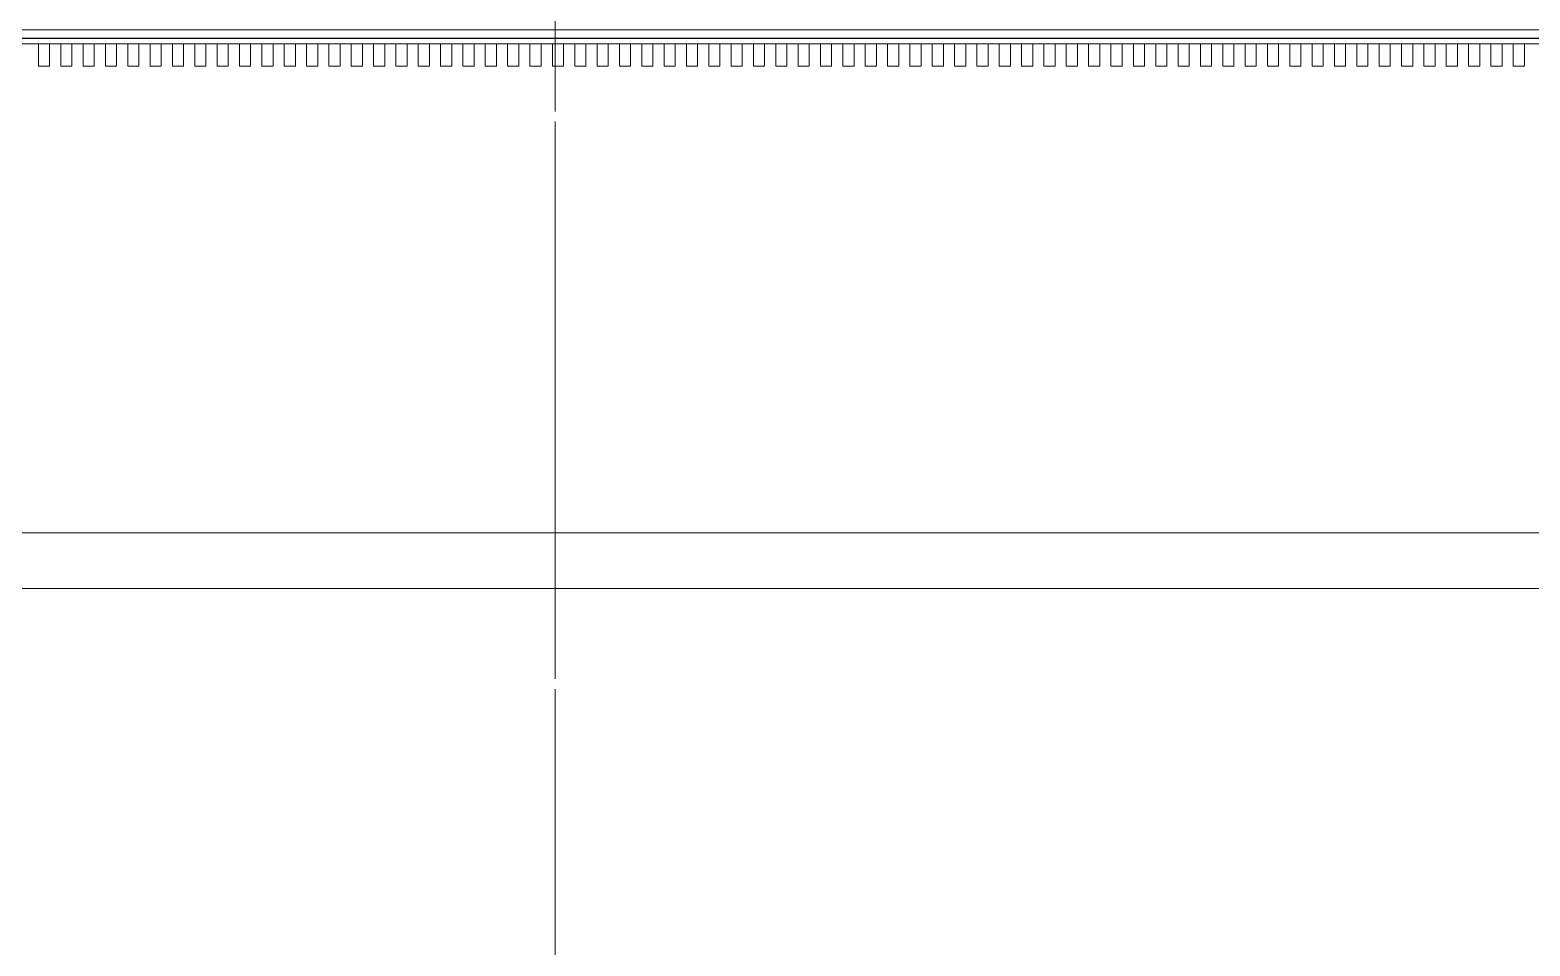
# Model space of a CAD drawing. Header units: millimetres. Extents: x -343543 to 400519, y -115663 to 104219.
# Drawn here: x -334403 to -331718, y 1360 to 3000 of the extents above; entities that cross this region are included whole.
import ezdxf
from ezdxf.xclip import XClip

# ---------------------------------------------------------------- set-up
doc = ezdxf.new("R2010")
doc.units = ezdxf.units.MM
doc.header["$XCLIPFRAME"] = 0
doc.linetypes.add('XREF MAT BANG TUONG XAY$0$CENTER', pattern=[50.8, 31.75, -6.35, 6.35, -6.35])
doc.layers.get('0').update_dxf_attribs({"color": 231, "lineweight": 0})
for name, color, linetype, lineweight in [('A-SYMBOLS', 10, 'Continuous', 13), ('XREF MAT BANG TUONG XAY$0$01.Xref _MB T1$0$A-FNSH', 8, 'Continuous', 9), ('XREF MAT BANG TUONG XAY$0$01.Xref _MB T1$0$A-FURN', 8, 'Continuous', 5), ('XREF MAT BANG TUONG XAY$0$A-GRID', 8, 'XREF MAT BANG TUONG XAY$0$CENTER', 15)]:
    doc.layers.add(name, color=color, linetype=linetype, lineweight=lineweight)
doc.layers.add('XREF MAT BANG TUONG XAY$0$A-FNSH', color=8, linetype='Continuous')

# ---------------------------------------------------------------- blocks, each defined once
blk = doc.blocks.new('XREF MAT BANG TUONG XAY$0$00.xref_IKIGAI_Truc')
at = {"layer": 'XREF MAT BANG TUONG XAY$0$A-GRID', "color": 8, "ltscale": 20}
blk.add_lwpolyline([(5100, -3895), (5100, 22924.4)], dxfattribs=at)
blk = doc.blocks.new('*U125')
at = {"layer": 'XREF MAT BANG TUONG XAY$0$01.Xref _MB T1$0$A-FURN', "color": 8}
blk.add_lwpolyline([(-10, -20), (10, -20), (10, 20), (-10, 20)], close=True, dxfattribs=at)
blk = doc.blocks.new('*U126')
at = {"color": 8, "transparency": 16777216}
for p in [(-4200, 0), (-4160, 0), (-4120, 0), (-4080, 0), (-4040, 0), (-4000, 0), (-3960, 0), (-3920, 0), (-3880, 0), (-3840, 0), (-3800, 0), (-3760, 0), (-3720, 0), (-3680, 0), (-3640, 0), (-3600, 0), (-3560, 0), (-3520, 0), (-3480, 0), (-3440, 0), (-3400, 0), (-3360, 0), (-3320, 0), (-3280, 0), (-3240, 0), (-3200, 0), (-3160, 0), (-3120, 0), (-3080, 0), (-3040, 0), (-3000, 0), (-2960, 0), (-2920, 0), (-2880, 0), (-2840, 0), (-2800, 0), (-2760, 0), (-2720, 0), (-2680, 0), (-2640, 0), (-2600, 0), (-2560, 0), (-2520, 0), (-2480, 0), (-2440, 0), (-2400, 0), (-2360, 0), (-2320, 0), (-2280, 0), (-2240, 0), (-2200, 0), (-2160, 0), (-2120, 0), (-2080, 0), (-2040, 0), (-2000, 0), (-1960, 0), (-1920, 0), (-1880, 0), (-1840, 0), (-1800, 0), (-1760, 0), (-1720, 0), (-1680, 0), (-1640, 0), (-1600, 0), (-1560, 0)]:
    blk.add_blockref('*U125', p, dxfattribs=at)
blk = doc.blocks.new('XREF MAT BANG TUONG XAY$0$01.Xref _MB T1$0$lam nhom T1')
at = {"color": 8}
blk.add_lwpolyline([(8395, 0), (0, 0), (0, -25), (8395, -25)], close=True, dxfattribs=at)
blk.add_blockref('*U126', (8385, -45), dxfattribs=at)
blk = doc.blocks.new('XREF MAT BANG TUONG XAY$0$xref_IKIGAI_Cot')
at = {"layer": 'XREF MAT BANG TUONG XAY$0$A-GRID', "color": 8, "ltscale": 20}
blk.add_lwpolyline([(5100, -3895), (5100, 22924.4)], dxfattribs=at)
blk = doc.blocks.new('01.Xref _MB T1')
at = {"layer": 'XREF MAT BANG TUONG XAY$0$01.Xref _MB T1$0$A-FNSH', "color": 8}
for points in [[(8394.99073, 1999.99999), (-1000, 1999.99998), (-1000.00012, 20399.99968), (14583.31301, 20400.0078)], [(8394.99073, 2099.99999), (-900, 2099.99998), (-900.00002, 4399.99996)]]:
    blk.add_lwpolyline(points, dxfattribs=at)
at = {"layer": 'XREF MAT BANG TUONG XAY$0$A-FNSH', "color": 8}
blk.add_lwpolyline([(14224.99083, 5984.99999), (8959.99073, 5984.99999), (8959.99073, 5884.99999), (8620.00011, 5884.99999), (8620.00011, 1284.99999), (8379.99072, 1284.99999), (8379.99163, 2985.0003), (-15.0095, 2984.99996), (-14.99971, 4414.99998), (2365.00059, 4415.00002), (2365.00059, 4290.0096), (109.9906, 4290.00949), (109.9906, 3414.99997), (314.99999, 3414.99997), (315.00021, 3109.99998), (3934.98136, 3109.99998), (3934.97999, 9974.99976), (414.99995, 9975), (414.99995, 9785.00021), (109.99053, 9785.00021), (109.99128, 5504.99989)], dxfattribs=at)
at = {"color": 8}
for name, p in [('XREF MAT BANG TUONG XAY$0$00.xref_IKIGAI_Truc', (0.00011, 0)), ('XREF MAT BANG TUONG XAY$0$01.Xref _MB T1$0$lam nhom T1', (0.00011, 2999.99998))]:
    blk.add_blockref(name, p, dxfattribs=at)
ref = blk.add_blockref('XREF MAT BANG TUONG XAY$0$xref_IKIGAI_Cot', (-0.00927, -0.00001), dxfattribs=at)
XClip(ref).set_block_clipping_path([(-1610.3425959283, -2225.6693134198), (41829.1295208634, 21555.8819575264)])

msp = doc.modelspace()

# ---------------------------------------------------------------- block references
at = {"layer": 'A-SYMBOLS'}
msp.add_blockref('01.Xref _MB T1', (-338563.5, 0), dxfattribs=at)

doc.saveas('drawing.dxf')
